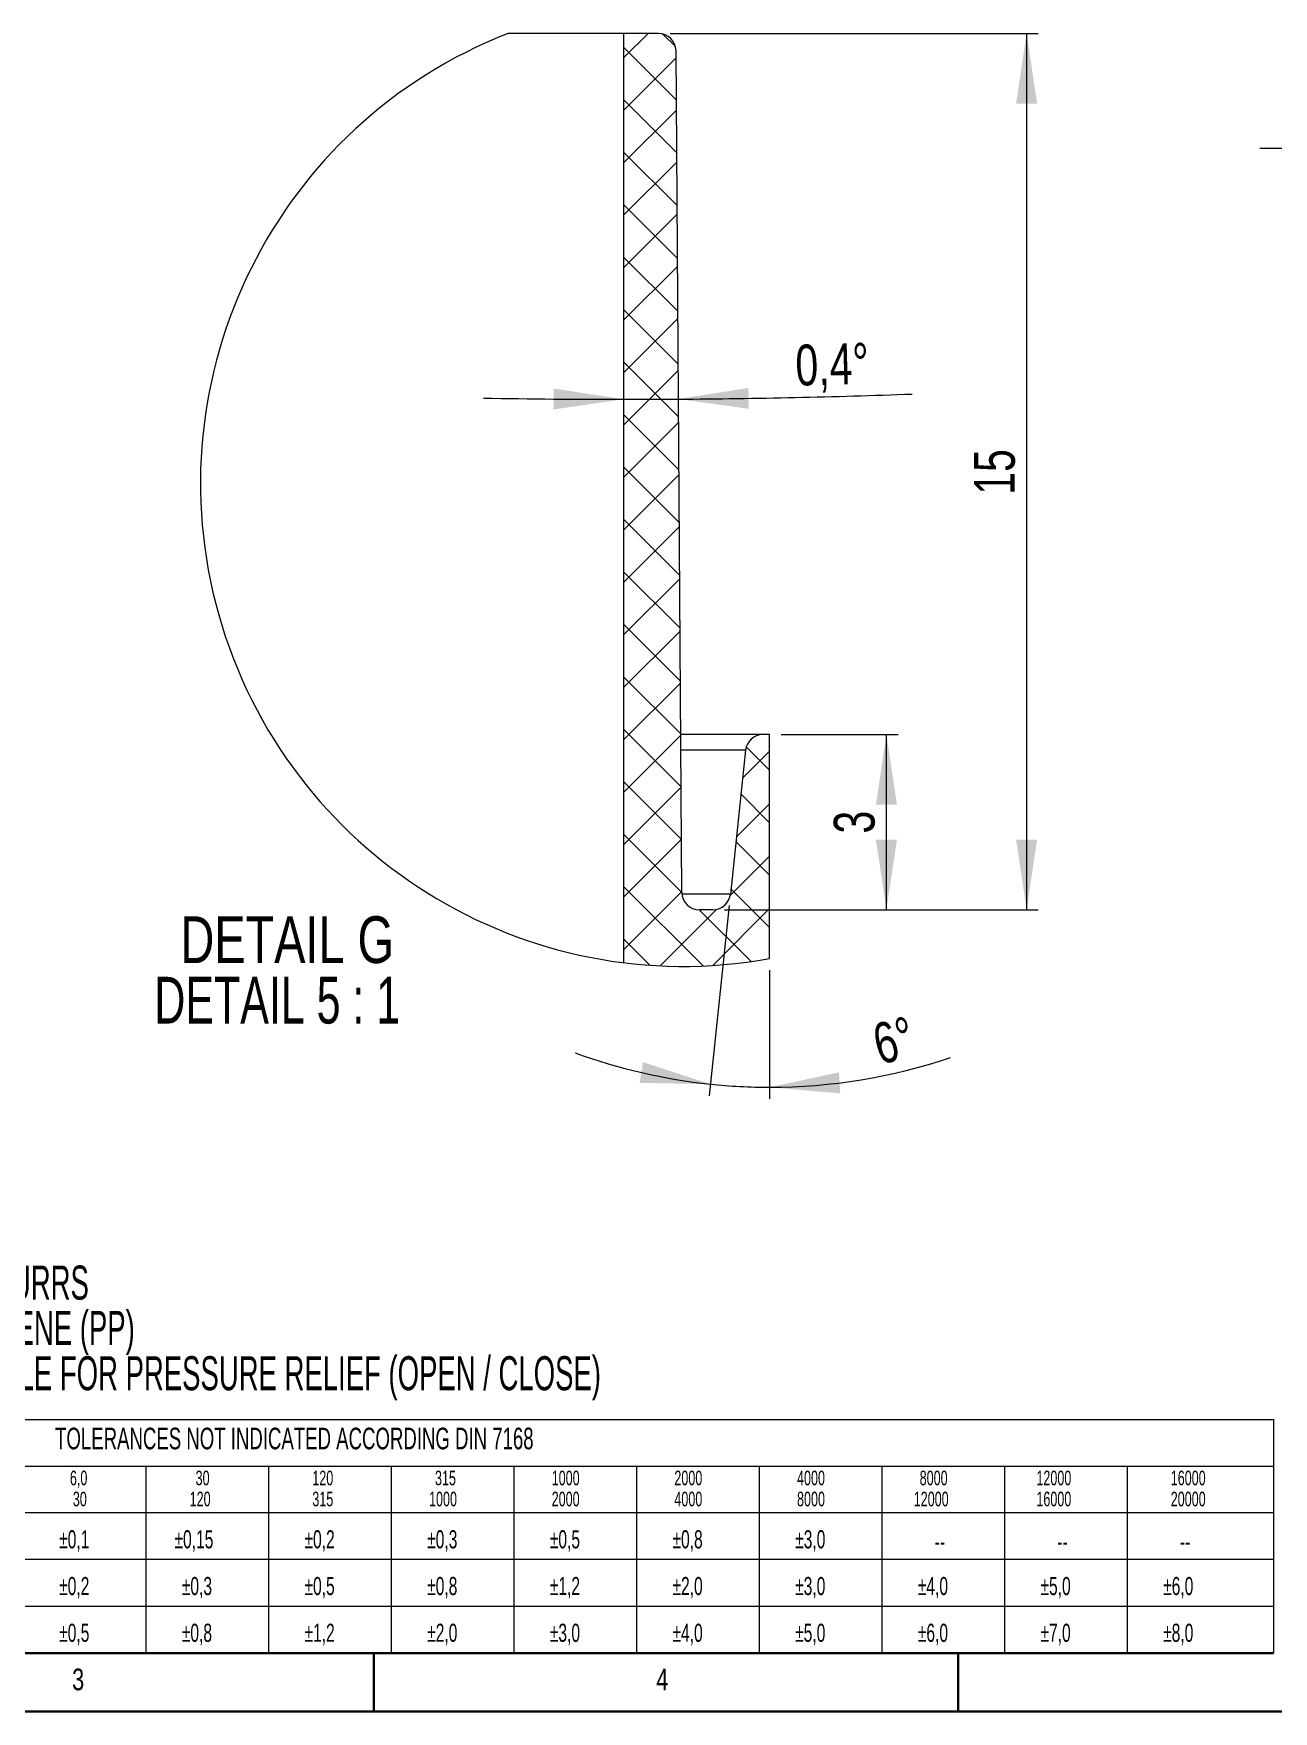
# Model space of a CAD drawing. Header units: millimetres. Extents: x 5 to 415, y 5 to 292.
# Drawn here: x 130.9 to 237, y 5 to 148.6 of the extents above; entities that cross this region are included whole.
import ezdxf

# ---------------------------------------------------------------- set-up
doc = ezdxf.new("R2010")
doc.units = ezdxf.units.MM
doc.layers.add('AM_0', color=179, linetype='Continuous', lineweight=30)
doc.layers.add('AM_BOR', color=7, linetype='Continuous', lineweight=30)
doc.layers.add('FORMAT', color=7, linetype='Continuous')
doc.styles.add('SLDTEXTSTYLE2', font='TXT', dxfattribs={"width": 0.643617})
doc.styles.add('SLDTEXTSTYLE3', font='TXT', dxfattribs={"width": 0.605})
doc.styles.add('SLDTEXTSTYLE4', font='TXT', dxfattribs={"width": 0.75})
doc.styles.add('SLDTEXTSTYLE6', font='TXT', dxfattribs={"width": 0.6875})
doc.dimstyles.new('SLDDIMSTYLE7', dxfattribs={"dimtxt": 3.5, "dimasz": 6, "dimexe": 0, "dimexo": 0.0625, "dimgap": 0.875, "dimtad": 2, "dimlfac": 0.2, "dimrnd": 1e-09, "dimzin": 12, "dimdsep": 46, "dimtxsty": 'SLDTEXTSTYLE4', "dimsah": 1, "dimcen": 0.09, "dimadec": 0, "dimazin": 0, "dimtfac": 1, "dimtofl": 0, "dimtmove": 0, "dimatfit": 3, "dimfxl": 1, "dimtolj": 1, "dimtzin": 12, "dimarcsym": 0})
doc.dimstyles.new('SLDDIMSTYLE8', dxfattribs={"dimtxt": 3.5, "dimasz": 6, "dimexe": 0, "dimexo": 0.0625, "dimgap": 0.875, "dimtad": 2, "dimdec": 4, "dimlfac": 0.2, "dimzin": 12, "dimdsep": 46, "dimtxsty": 'SLDTEXTSTYLE4', "dimsah": 1, "dimcen": 0.09, "dimazin": 0, "dimtfac": 1, "dimtofl": 0, "dimtmove": 0, "dimatfit": 3, "dimfxl": 1, "dimtolj": 1, "dimtzin": 12, "dimarcsym": 0})
doc.dimstyles.new('SLDDIMSTYLE9', dxfattribs={"dimtxt": 3.5, "dimasz": 6, "dimexe": 0, "dimexo": 0.0625, "dimgap": 0.875, "dimtad": 2, "dimdec": 4, "dimlfac": 0.2, "dimzin": 12, "dimdsep": 46, "dimtxsty": 'SLDTEXTSTYLE4', "dimsah": 1, "dimcen": 0.09, "dimadec": 1, "dimazin": 0, "dimtfac": 1, "dimtdec": 1, "dimtofl": 0, "dimtmove": 0, "dimatfit": 3, "dimfxl": 1, "dimtolj": 1, "dimtzin": 12, "dimarcsym": 0})

# ---------------------------------------------------------------- blocks, each defined once
blk = doc.blocks.new('SW_NOTE_0')
at = {"layer": 'AM_0', "color": 0, "char_height": 1.25, "attachment_point": 1, "rotation": 90, "style": 'SLDTEXTSTYLE2'}
for s, insert in [('FROM', (-1.61, 0)), ('TO', (0, 1.42))]:
    blk.add_mtext(s, dxfattribs=dict(at, insert=insert))
blk = doc.blocks.new('SW_NOTE_1')
at = {"layer": 'AM_0', "color": 0, "char_height": 1.25, "attachment_point": 1, "rotation": 90, "style": 'SLDTEXTSTYLE2'}
for s, insert in [('0,0', (-1.61, 0)), ('3,0', (0.19, 0))]:
    blk.add_mtext(s, dxfattribs=dict(at, insert=insert))
blk = doc.blocks.new('SW_NOTE_2')
at = {"layer": 'AM_0', "color": 0, "char_height": 1.25, "attachment_point": 1, "rotation": 90, "style": 'SLDTEXTSTYLE2'}
for s, insert in [('3,0', (-1.61, 0)), ('6,0', (0.19, 0))]:
    blk.add_mtext(s, dxfattribs=dict(at, insert=insert))
blk = doc.blocks.new('SW_NOTE_3')
at = {"layer": 'AM_0', "color": 0, "char_height": 1.25, "attachment_point": 1, "rotation": 90, "style": 'SLDTEXTSTYLE2'}
for s, insert in [('6,0', (-1.61, 0)), ('30', (0.19, 0.25))]:
    blk.add_mtext(s, dxfattribs=dict(at, insert=insert))
blk = doc.blocks.new('SW_NOTE_4')
at = {"layer": 'AM_0', "color": 0, "char_height": 1.25, "attachment_point": 1, "rotation": 90, "style": 'SLDTEXTSTYLE2'}
for s, insert in [('30', (-1.61, 0)), ('120', (0.19, -0.51))]:
    blk.add_mtext(s, dxfattribs=dict(at, insert=insert))
blk = doc.blocks.new('SW_NOTE_5')
at = {"layer": 'AM_0', "color": 0, "char_height": 1.25, "attachment_point": 1, "rotation": 90, "style": 'SLDTEXTSTYLE2'}
for s, insert in [('120', (-1.61, 0)), ('315', (0.19, 0))]:
    blk.add_mtext(s, dxfattribs=dict(at, insert=insert))
blk = doc.blocks.new('SW_NOTE_6')
at = {"layer": 'AM_0', "color": 0, "char_height": 1.25, "attachment_point": 1, "rotation": 90, "style": 'SLDTEXTSTYLE2'}
for s, insert in [('315', (-1.61, 0)), ('1000', (0.19, -0.51))]:
    blk.add_mtext(s, dxfattribs=dict(at, insert=insert))
blk = doc.blocks.new('SW_NOTE_7')
at = {"layer": 'AM_0', "color": 0, "char_height": 1.25, "attachment_point": 1, "rotation": 90, "style": 'SLDTEXTSTYLE2'}
for s, insert in [('1000', (-1.61, 0)), ('2000', (0.19, 0))]:
    blk.add_mtext(s, dxfattribs=dict(at, insert=insert))
blk = doc.blocks.new('SW_NOTE_8')
at = {"layer": 'AM_0', "color": 0, "char_height": 1.25, "attachment_point": 1, "rotation": 90, "style": 'SLDTEXTSTYLE2'}
for s, insert in [('2000', (-1.61, 0)), ('4000', (0.19, 0))]:
    blk.add_mtext(s, dxfattribs=dict(at, insert=insert))
blk = doc.blocks.new('SW_NOTE_9')
at = {"layer": 'AM_0', "color": 0, "char_height": 1.25, "attachment_point": 1, "rotation": 90, "style": 'SLDTEXTSTYLE2'}
for s, insert in [('4000', (-1.61, 0)), ('8000', (0.19, 0))]:
    blk.add_mtext(s, dxfattribs=dict(at, insert=insert))
blk = doc.blocks.new('SW_NOTE_10')
at = {"layer": 'AM_0', "color": 0, "char_height": 1.25, "attachment_point": 1, "rotation": 90, "style": 'SLDTEXTSTYLE2'}
for s, insert in [('8000', (-1.61, 0)), ('12000', (0.19, -0.51))]:
    blk.add_mtext(s, dxfattribs=dict(at, insert=insert))
blk = doc.blocks.new('SW_NOTE_11')
at = {"layer": 'AM_0', "color": 0, "char_height": 1.25, "attachment_point": 1, "rotation": 90, "style": 'SLDTEXTSTYLE2'}
for s, insert in [('12000', (-1.61, 0)), ('16000', (0.19, 0))]:
    blk.add_mtext(s, dxfattribs=dict(at, insert=insert))
blk = doc.blocks.new('SW_NOTE_12')
at = {"layer": 'AM_0', "color": 0, "char_height": 1.25, "attachment_point": 1, "rotation": 90, "style": 'SLDTEXTSTYLE2'}
for s, insert in [('16000', (-1.61, 0)), ('20000', (0.19, 0))]:
    blk.add_mtext(s, dxfattribs=dict(at, insert=insert))
blk = doc.blocks.new('Bloco Tab_Tol_DIN_7168 ENGLISH')
at = {"color": 135, "linetype": 'Continuous', "lineweight": 15}
blk.add_line((-0.72, -137.82), (-0.72, 0.68), dxfattribs=at)
at = {"layer": 'AM_0', "color": 135, "lineweight": 15}
for p, q in [((-20.72, -137.82), (-20.72, 0.68)), ((-20.72, 0.68), (-0.72, 0.68)), ((-16.72, -137.82), (-16.72, 0.68)), ((-12.72, 0.68), (-12.72, -137.82)), ((-8.72, 0.68), (-8.72, -137.82)), ((-4.72, -137.82), (-4.72, 0.68)), ((-0.72, -11.82), (-16.72, -11.82)), ((-0.72, -22.32), (-16.72, -22.32)), ((-0.72, -32.82), (-16.72, -32.82)), ((-0.72, -43.32), (-16.72, -43.32)), ((-0.72, -53.82), (-16.72, -53.82)), ((-0.72, -64.32), (-16.72, -64.32)), ((-0.72, -74.82), (-16.72, -74.82)), ((-0.72, -85.32), (-16.72, -85.32)), ((-0.72, -95.82), (-16.72, -95.82)), ((-0.72, -106.32), (-16.72, -106.32)), ((-0.72, -116.82), (-16.72, -116.82)), ((-0.72, -127.32), (-16.72, -127.32)), ((-0.72, -137.82), (-20.72, -137.82))]:
    blk.add_line(p, q, dxfattribs=at)
at = {"layer": 'AM_0', "color": 179}
for name, p in [('SW_NOTE_12', (-14.72, -8.11)), ('SW_NOTE_11', (-14.72, -19.61)), ('SW_NOTE_10', (-14.72, -29.6)), ('SW_NOTE_9', (-14.72, -40.1)), ('SW_NOTE_8', (-14.72, -50.6)), ('SW_NOTE_7', (-14.72, -61.1)), ('SW_NOTE_6', (-14.72, -71.09)), ('SW_NOTE_5', (-14.72, -81.59)), ('SW_NOTE_4', (-14.72, -91.58)), ('SW_NOTE_3', (-14.72, -102.34)), ('SW_NOTE_2', (-14.83, -112.84)), ('SW_NOTE_1', (-14.83, -123.34)), ('SW_NOTE_0', (-14.52, -135.25))]:
    blk.add_blockref(name, p, dxfattribs=at)
at = {"layer": 'AM_0', "attachment_point": 1, "rotation": 90, "style": 'SLDTEXTSTYLE2'}
for s, insert, char_height in [('--', (-11.04, -7.32), 1.55), ('±6,0', (-7.23, -8.76), 1.55), ('±8,0', (-3.23, -8.76), 1.55), ('--', (-11.04, -17.82), 1.55), ('±5,0', (-7.23, -19.26), 1.55), ('±7,0', (-3.23, -19.26), 1.55), ('±4,0', (-7.23, -29.76), 1.55), ('±6,0', (-3.23, -29.76), 1.55), ('--', (-11.04, -28.32), 1.55), ('±3,0', (-11.23, -40.26), 1.55), ('±3,0', (-7.23, -40.26), 1.55), ('±5,0', (-3.23, -40.26), 1.55), ('±0,8', (-11.23, -50.76), 1.55), ('±2,0', (-7.23, -50.76), 1.55), ('±4,0', (-3.23, -50.76), 1.55), ('±0,5', (-11.23, -61.26), 1.55), ('±1,2', (-7.23, -61.26), 1.55), ('±3,0', (-3.23, -61.26), 1.55), ('TOLERANCES NOT INDICATED ACCORDING DIN 7168', (-20.01, -103.61), 1.85), ('±0,3', (-11.23, -71.76), 1.55), ('±0,8', (-7.23, -71.76), 1.55), ('±2,0', (-3.23, -71.76), 1.55), ('±0,2', (-11.23, -82.26), 1.55), ('±0,5', (-7.23, -82.26), 1.55), ('±1,2', (-3.23, -82.26), 1.55), ('±0,15', (-11.23, -93.39), 1.55), ('±0,3', (-7.23, -92.76), 1.55), ('±0,8', (-3.23, -92.76), 1.55), ('±0,1', (-11.23, -103.26), 1.55), ('±0,2', (-7.23, -103.26), 1.55), ('±0,5', (-3.23, -103.26), 1.55), ('±0,05', (-11.23, -114.39), 1.55), ('±0,1', (-7.23, -113.76), 1.55), ('±0,2', (-3.23, -113.76), 1.55), ('± 0,05', (-11.23, -125.21), 1.55), ('±0,1', (-7.23, -124.26), 1.55), ('--', (-3.04, -122.82), 1.55), ('MEDIUM', (-7.42, -137.01), 1.5), ('HIGH', (-11.26, -135.31), 1.5), ('LOW', (-3.26, -135.12), 1.5)]:
    blk.add_mtext(s, dxfattribs=dict(at, insert=insert, char_height=char_height))
blk = doc.blocks.new('SW_NOTE_13')
at = {"layer": 'AM_0', "color": 0, "char_height": 2.9104, "attachment_point": 1, "style": 'SLDTEXTSTYLE3'}
for s, insert in [('GENERAL NOTES:', (0, 3.75)), ('- FREE OF CRACKS AND BURRS', (0, -4.01)), ('- MATERIAL: POLYPROPYLENE (PP)', (0, -7.89)), ('- COVER MUST HAVE A HOLE FOR PRESSURE RELIEF (OPEN / CLOSE)', (0, -11.77))]:
    blk.add_mtext(s, dxfattribs=dict(at, insert=insert))
blk = doc.blocks.new('Bloco2')
at = {"layer": 'AM_0', "color": 179}
blk.add_blockref('SW_NOTE_13', (3.69, 13.68), dxfattribs=at)
blk = doc.blocks.new('SW_CENTERMARKSYMBOL_0')
at = {"color": 0, "linetype": 'Continuous', "lineweight": 0}
blk.add_line((-2.5, 0), (-72.5, 0), dxfattribs=at)
blk = doc.blocks.new('SW_HATCH_4')
at = {"color": 0, "linetype": 'Continuous', "lineweight": 0}
for p, q in [((0, 0), (2.09, 2.09)), ((4.44, 0.97), (3.37, 2.04)), ((4.52, -3.6), (0, 0.92)), ((0, -4.49), (4.49, 0)), ((4.55, -8.12), (0, -3.57)), ((0, -8.98), (4.52, -4.46)), ((4.58, -12.64), (0, -8.06)), ((0, -13.47), (4.55, -8.92)), ((4.61, -17.16), (0, -12.55)), ((0, -17.96), (4.58, -13.38)), ((4.64, -21.68), (0, -17.04)), ((0, -22.45), (4.62, -17.84)), ((4.67, -26.2), (0, -21.53)), ((0, -26.94), (4.65, -22.29)), ((4.71, -30.73), (0, -26.02)), ((0, -31.43), (4.68, -26.75)), ((4.74, -35.25), (0, -30.51)), ((0, -35.92), (4.71, -31.21)), ((4.77, -39.77), (0, -35)), ((0, -40.41), (4.74, -35.67)), ((4.8, -44.29), (0, -39.49)), ((0, -44.9), (4.77, -40.13)), ((4.83, -48.81), (0, -43.98)), ((0, -49.39), (4.8, -44.59)), ((4.86, -53.33), (0, -48.47)), ((0, -53.88), (4.83, -49.05)), ((4.89, -57.86), (0, -52.96)), ((0, -58.37), (4.86, -53.51)), ((4.93, -62.38), (0, -57.45)), ((0, -62.86), (4.9, -57.97)), ((10.18, -61.66), (12.5, -59.34)), ((12.5, -60.97), (10.49, -58.97)), ((4.96, -66.9), (0, -61.94)), ((0, -67.35), (4.93, -62.43)), ((12.5, -65.46), (10.04, -63)), ((9.66, -66.68), (12.5, -63.83)), ((4.99, -71.42), (0, -66.43)), ((0, -71.84), (4.96, -66.88)), ((12.5, -69.95), (9.61, -67.07)), ((9.12, -71.7), (12.5, -68.32)), ((6.8, -77.72), (0, -70.92)), ((0, -76.33), (4.99, -71.34)), ((12.5, -74.44), (9.19, -71.13)), ((3.12, -77.7), (7.94, -72.88)), ((10.91, -77.34), (6.48, -72.91)), ((7.64, -77.68), (12.5, -72.81)), ((2.24, -77.65), (0, -75.41))]:
    blk.add_line(p, q, dxfattribs=at)
blk = doc.blocks.new('*D42')
at = {"color": 7, "linetype": 'Continuous', "lineweight": 0, "transparency": 16777216}
for p, q in [((185.36, 148.62), (216.87, 148.62)), ((215.87, 148.62), (215.87, 73.62)), ((190.02, 73.62), (216.87, 73.62))]:
    blk.add_line(p, q, dxfattribs=at)
for points in [[(215.87, 148.62), (214.97, 142.62), (216.77, 142.62)], [(215.87, 73.62), (216.77, 79.62), (214.97, 79.62)]]:
    blk.add_solid(points, dxfattribs=at)
at = {"color": 7, "linetype": 'Continuous', "lineweight": 0, "transparency": 16777216, "insert": (211.36, 109.14), "char_height": 3.5, "attachment_point": 1, "rotation": 90, "style": 'SLDTEXTSTYLE4'}
blk.add_mtext('15', dxfattribs=at)
blk = doc.blocks.new('*D43')
at = {"color": 7, "linetype": 'Continuous', "lineweight": 0, "transparency": 16777216}
for p, q in [((194.87, 88.62), (204.87, 88.62)), ((203.87, 73.62), (203.87, 88.62)), ((190.02, 73.62), (204.87, 73.62))]:
    blk.add_line(p, q, dxfattribs=at)
for points in [[(203.87, 88.62), (202.97, 82.62), (204.77, 82.62)], [(203.87, 73.62), (204.77, 79.62), (202.97, 79.62)]]:
    blk.add_solid(points, dxfattribs=at)
at = {"color": 7, "linetype": 'Continuous', "lineweight": 0, "transparency": 16777216, "insert": (199.36, 80.14), "char_height": 3.5, "attachment_point": 1, "rotation": 90, "style": 'SLDTEXTSTYLE4'}
blk.add_mtext('3', dxfattribs=at)
blk = doc.blocks.new('*D44')
at = {"color": 7, "linetype": 'Continuous', "lineweight": 0, "transparency": 16777216}
for start, end in [(268.97765, 270), (270, 270.4), (270.4, 272.10458)]:
    blk.add_arc((181.37, 789.8), 672.49, start, end, dxfattribs=at)
for points in [[(181.37, 117.31), (175.38, 118.24), (175.37, 116.44)], [(186.07, 117.33), (192.08, 116.5), (192.06, 118.29)]]:
    blk.add_solid(points, dxfattribs=at)
at = {"color": 7, "linetype": 'Continuous', "lineweight": 0, "transparency": 16777216, "insert": (196.03, 121.97), "char_height": 3.5, "attachment_point": 1, "rotation": 1.6146, "style": 'SLDTEXTSTYLE4'}
blk.add_mtext('0,4°', dxfattribs=at)
blk = doc.blocks.new('*D45')
at = {"color": 7, "linetype": 'Continuous', "lineweight": 0, "transparency": 16777216}
for p, q in [((190.41, 73.97), (188.7, 57.7)), ((193.87, 68.44), (193.87, 57.43))]:
    blk.add_line(p, q, dxfattribs=at)
for start, end in [(249.9191, 264), (270, 288.6152), (264, 270)]:
    blk.add_arc((193.87, 106.92), 48.49, start, end, dxfattribs=at)
for points in [[(188.8, 58.69), (183.04, 60.57), (182.74, 58.8)], [(193.87, 58.43), (199.92, 57.9), (199.81, 59.7)]]:
    blk.add_solid(points, dxfattribs=at)
at = {"color": 7, "linetype": 'Continuous', "lineweight": 0, "transparency": 16777216, "insert": (202.44, 63.73), "char_height": 3.5, "attachment_point": 1, "rotation": 14.118, "style": 'SLDTEXTSTYLE4'}
blk.add_mtext('6°', dxfattribs=at)
blk = doc.blocks.new('SW_NOTE_17')
at = {"color": 0, "linetype": 'Continuous', "lineweight": 0, "char_height": 4, "attachment_point": 1}
for s, insert, style in [('DETAIL G ', (0, 5.16), 'SLDTEXTSTYLE4'), ('DETAIL 5 : 1', (-2.24, -0.02), 'SLDTEXTSTYLE6')]:
    blk.add_mtext(s, dxfattribs=dict(at, insert=insert, style=style))

msp = doc.modelspace()

# ---------------------------------------------------------------- linework, layer by layer
at = {"color": 7, "linetype": 'Continuous', "lineweight": 15}
for p, q in [((181.37197, 148.61718), (171.47015, 148.61718)), ((181.37197, 148.61718), (181.37197, 69.09514)), ((184.35876, 148.61718), (181.37197, 148.61718)), ((186.36155, 75.10671), (185.85878, 147.12765)), ((193.29916, 88.61718), (186.26722, 88.61718)), ((193.87196, 88.61718), (193.29916, 88.61718)), ((193.87196, 69.44127), (193.87196, 88.61718)), ((191.80733, 87.27397), (190.51316, 74.96038)), ((189.02133, 73.61717), (187.8615, 73.61717))]:
    msp.add_line(p, q, dxfattribs=at)
at = {"color": 8, "linetype": 'Continuous', "lineweight": 15}
for p, q in [((191.80733, 87.27397), (186.27661, 87.27397)), ((190.51316, 74.96038), (186.36974, 74.96038))]:
    msp.add_line(p, q, dxfattribs=at)
at = {"color": 7, "linetype": 'Continuous', "lineweight": 0}
msp.add_arc((186.49099, 110.11003), 41.33311, 111.3097279, 280.2866367, dxfattribs=at)
at = {"color": 7, "linetype": 'Continuous', "lineweight": 15}
for centre, radius, start, end in [((184.35882, 147.11718), 1.5, 0.3999678, 90.0023491), ((193.2991, 87.11718), 1.49999, 89.997952, 174.0003407), ((187.86153, 75.11719), 1.50002, 180.4002202, 269.9988927), ((189.02137, 75.11719), 1.50001, 269.9986407, 353.999652)]:
    msp.add_arc(centre, radius, start, end, dxfattribs=at)
at = {"layer": 'AM_BOR'}
for p, q in [((10, 10), (236.99783, 10)), ((160, 5), (160, 10)), ((210, 5), (210, 10)), ((5, 5), (415, 5))]:
    msp.add_line(p, q, dxfattribs=at)

# ---------------------------------------------------------------- block references
at = {"color": 7, "linetype": 'Continuous', "lineweight": 0}
for name, p in [('SW_CENTERMARKSYMBOL_0', (308.34447, 138.78306)), ('SW_HATCH_4', (181.37197, 146.52886)), ('SW_NOTE_17', (143.4405, 67.89972))]:
    msp.add_blockref(name, p, dxfattribs=at)
at = {"color": 7, "linetype": 'Continuous', "rotation": 270.0000000000006}
msp.add_blockref('Bloco Tab_Tol_DIN_7168 ENGLISH', (236.31579, 9.27866), dxfattribs=at)
at = {"layer": 'FORMAT'}
msp.add_blockref('Bloco2', (95.27985, 33.49462), dxfattribs=at)

# ---------------------------------------------------------------- texts
at = {"color": 7, "linetype": 'Continuous', "lineweight": 0, "char_height": 1.85208, "attachment_point": 1, "style": 'SLDTEXTSTYLE4'}
for s, insert in [('3', (134.16667, 8.66802)), ('4', (184.16667, 8.66802))]:
    msp.add_mtext(s, dxfattribs=dict(at, insert=insert))

# ---------------------------------------------------------------- dimensions: what is measured, and where the dimension line sits
at = {"color": 7, "linetype": 'Continuous', "lineweight": 0}
for base, line1, line2, dimstyle, picture, middle in [((183.7194, 117.31407), ((181.37197, 69.09514), (181.37197, 148.61718)), ((185.85876, 147.12765), (186.36157, 75.10671)), 'SLDDIMSTYLE9', '*D44', (200.32006, 117.57697)), ((191.33424, 58.49475), ((193.87197, 69.44127), (193.87197, 88.61718)), ((191.80735, 87.27397), (190.51314, 74.96038)), 'SLDDIMSTYLE8', '*D45', (205.69941, 59.89289))]:
    dim = msp.add_angular_dim_2l(base=base, line1=line1, line2=line2, dimstyle=dimstyle, dxfattribs=at)
    dim.commit()
    dim.dimension.update_dxf_attribs({"geometry": picture, "text_midpoint": middle, "dimtype": 162})
for base, p1, p2, picture, middle in [((215.87191, 73.61718), (184.35876, 148.61718), (189.02136, 73.61718), '*D42', (215.87191, 111.72064)), ((203.87197, 88.61718), (189.02136, 73.61718), (193.87196, 88.61718), '*D43', (203.87197, 81.43177))]:
    dim = msp.add_linear_dim(base=base, p1=p1, p2=p2, angle=90, dimstyle='SLDDIMSTYLE7', dxfattribs=at)
    dim.commit()
    dim.dimension.update_dxf_attribs({"geometry": picture, "text_midpoint": middle, "dimtype": 160})

doc.saveas('drawing.dxf')
